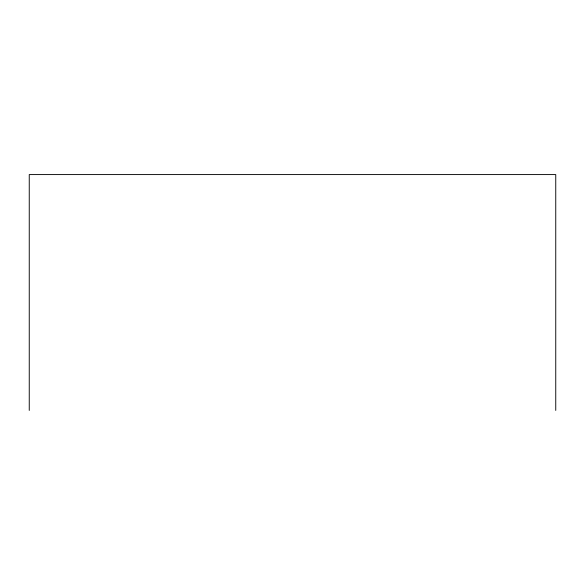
<?xml version="1.0" encoding="UTF-8"?>
<svg xmlns="http://www.w3.org/2000/svg" width="585" height="585" viewBox="0 0 585 585"><rect width="100%" height="100%" fill="white"/><g stroke="black" fill="none" stroke-linecap="round" stroke-linejoin="round"><path stroke-width="0.88" d="M555.75 410.421L555.75 174.579L29.25 174.579L29.25 410.421"/></g></svg>
